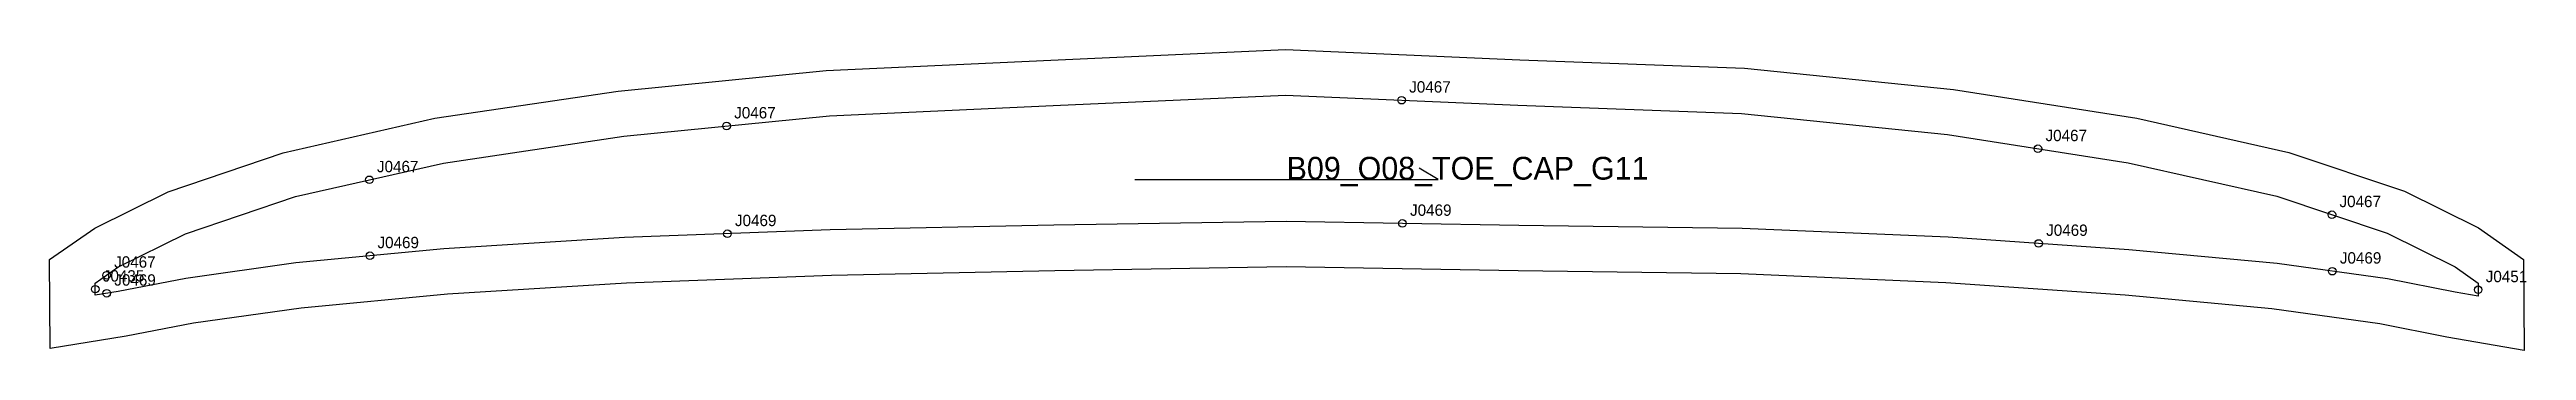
# Model space of a CAD drawing. Header units: millimetres. Extents: x -12 to 641, y -18 to 62.
import ezdxf

# ---------------------------------------------------------------- set-up
doc = ezdxf.new("R2010")
doc.units = ezdxf.units.MM
for name, color, linetype in [('CUT', 1, 'Continuous'), ('GRAIN', 3, 'Continuous'), ('LABEL', 7, 'Continuous'), ('NOTCH', 2, 'Continuous'), ('SEW', 5, 'Continuous')]:
    doc.layers.add(name, color=color, linetype=linetype)

msp = doc.modelspace()

# ---------------------------------------------------------------- linework, layer by layer
at = {"layer": 'CUT'}
msp.add_lwpolyline([(-12.04, 6.23), (-0.12, 14.55), (19.22, 24.12), (49.53, 34.4), (89.6, 43.48), (137.9, 50.67), (192.79, 56.12), (252.03, 58.83), (313.85, 61.61), (375.66, 58.92), (434.97, 56.72), (490.03, 51.08), (538.4, 43.53), (578.52, 34.5), (608.98, 24.28), (628.5, 14.64), (640.36, 6.23), (640.52, -17.73), (620.19, -14.2), (602.48, -10.71), (574.02, -6.72), (535.34, -3.13), (488.01, 0.14), (434, 2.45), (375.21, 3.24), (314.08, 4.3), (253.02, 3.29), (194.21, 2.07), (140.15, 0.04), (92.9, -2.87), (54.33, -6.55), (25.88, -10.57), (8.14, -13.98), (-11.88, -17.22), (-12.04, 6.23)], close=True, dxfattribs=at)
at = {"layer": 'GRAIN'}
for p, q in [((274.18, 27.31), (354.18, 27.31)), ((354.18, 27.31), (349.18, 30.31))]:
    msp.add_line(p, q, dxfattribs=at)
at = {"layer": 'NOTCH'}
for centre in [(344.52, 48.26), (166.51, 41.45), (512.32, 35.45), (72.3, 27.26), (166.71, 13.05), (344.74, 15.77), (589.84, 18.05), (72.44, 7.23), (512.49, 10.48), (3, 2.1), (589.94, 3.17), (0.01, -1.57), (3.04, -2.65), (628.41, -1.73)]:
    msp.add_circle(centre, 1, dxfattribs=at)
at = {"layer": 'SEW'}
msp.add_lwpolyline([(0, 0), (6.01, 4.19), (23.83, 13.01), (52.79, 22.83), (91.81, 31.68), (139.37, 38.76), (193.66, 44.14), (252.58, 46.84), (313.86, 49.6), (375.17, 46.93), (434.13, 44.74), (488.49, 39.17), (536.15, 31.73), (575.29, 22.93), (604.39, 13.16), (622.33, 4.3), (628.4, 0), (628.42, -3.45), (622.38, -2.4), (604.48, 1.13), (575.41, 5.2), (536.31, 8.83), (488.68, 12.12), (434.34, 14.45), (375.39, 15.24), (314.09, 16.3), (252.8, 15.29), (193.86, 14.07), (139.56, 12.03), (91.96, 9.1), (52.92, 5.37), (23.91, 1.27), (6.05, -2.16), (0.02, -3.13)], close=True, dxfattribs=at)

# ---------------------------------------------------------------- texts
at = {"layer": 'LABEL'}
for s, height, p in [('J0467', 3, (346.52, 50.26)), ('J0467', 3, (168.51, 43.45)), ('J0467', 3, (514.32, 37.45)), ('B09_O08_TOE_CAP_G11', 6, (314.18, 27.31)), ('J0467', 3, (74.3, 29.26)), ('J0469', 3, (346.74, 17.77)), ('J0467', 3, (591.84, 20.05)), ('J0469', 3, (168.71, 15.05)), ('J0469', 3, (514.49, 12.48)), ('J0467', 3, (5, 4.1)), ('J0469', 3, (74.44, 9.23)), ('J0469', 3, (591.94, 5.17)), ('J0435', 3, (2.01, 0.43)), ('J0469', 3, (5.04, -0.65)), ('J0451', 3, (630.41, 0.27))]:
    msp.add_text(s, height=height, dxfattribs=at).set_placement(p)

doc.saveas('drawing.dxf')
